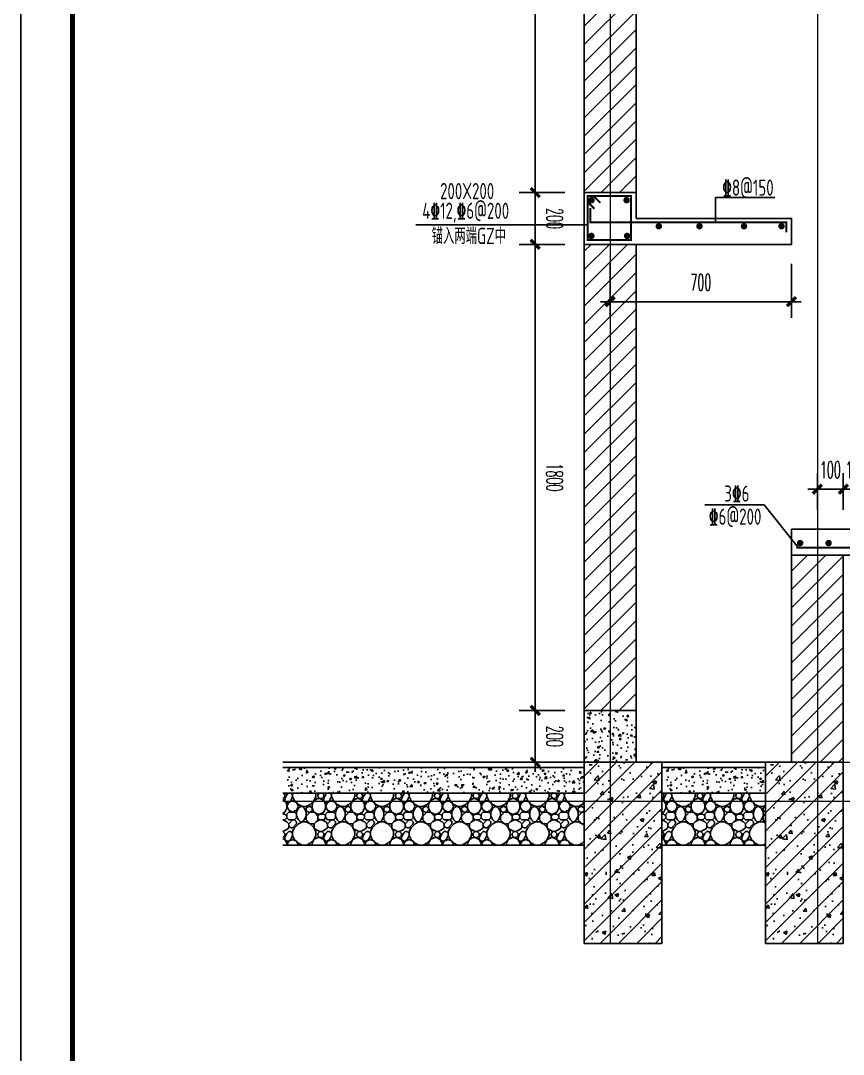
# Model space of a CAD drawing. Extents: x 169490 to 7584583, y -2399407 to 1374371.
# Drawn here: x 771970 to 775145, y 470796 to 474789 of the extents above; entities that cross this region are included whole.
import ezdxf

# ---------------------------------------------------------------- set-up
doc = ezdxf.new("R2010")
doc.units = 0
doc.header["$LTSCALE"] = 100
doc.linetypes.add('ACAD_ISO10W100', pattern=[18.5, 12, -3, 0.5, -3])
doc.linetypes.add('DOTE', pattern=[2.42, 2, -0.2, 0.02, -0.2])
doc.layers.get('0').update_dxf_attribs({"linetype": 'CONTINUOUS'})
doc.layers.get('DEFPOINTS').update_dxf_attribs({"linetype": 'CONTINUOUS'})
for name, color, linetype in [('A-HATH(填充)', 8, 'CONTINUOUS'), ('A-WA-M(面层)', 43, 'CONTINUOUS'), ('PUB_HATCH', 8, 'CONTINUOUS'), ('S-DETL-RBAR', 1, 'CONTINUOUS'), ('S-DETL-TEXT', 7, 'CONTINUOUS'), ('TEXT', 7, 'CONTINUOUS'), ('WALL', 7, 'CONTINUOUS'), ('图框', 140, 'CONTINUOUS'), ('尺寸标注', 3, 'CONTINUOUS')]:
    doc.layers.add(name, color=color, linetype=linetype)
doc.layers.add('DOTE', color=147, linetype='DOTE', lineweight=15)
doc.layers.add('rein', color=10, linetype='CONTINUOUS', lineweight=18)
doc.styles.add('DIM_FONT_T3', font='SIMPLEX', dxfattribs={"width": 0.494118, "bigfont": 'GBCBIG'})
doc.styles.add('TSSD_REIN', font='tssdeng.shx', dxfattribs={"width": 0.7, "bigfont": 'hztxt.shx'})
doc.dimstyles.new('DIMN100$TCH&&25', dxfattribs={"dimtxt": 63.75, "dimasz": 0.25, "dimexe": 62.5, "dimexo": 75, "dimgap": 43.125, "dimtad": 1, "dimdec": 0, "dimzin": 0, "dimdsep": 46, "dimtxsty": 'DIM_FONT_T3', "dimblk": '_DIMX', "dimcen": 0.09, "dimclrt": 7, "dimadec": 0, "dimazin": 0, "dimtfac": 1, "dimtdec": 0, "dimtix": 1, "dimtmove": 2, "dimatfit": 3, "dimldrblk": '_DIMX', "dimfxl": 10, "dimtolj": 1, "dimtzin": 0, "dimarcsym": 0})

# ---------------------------------------------------------------- blocks, each defined once
blk = doc.blocks.new('_DIMX')
blk.add_line((-150, 0), (150, 0))
at = {"const_width": 50}
blk.add_lwpolyline([(-70, -70), (70, 70)], dxfattribs=at)
blk = doc.blocks.new('*D386')
at = {"layer": 'DEFPOINTS', "color": 0, "transparency": 16777216}
for p in [(775245.4, 472979.4), (775145.4, 472824.8), (775245.4, 472824.8)]:
    blk.add_point(p, dxfattribs=at)
at = {"layer": '尺寸标注', "color": 0, "lineweight": -2, "transparency": 16777216}
for p, q in [((775145.4, 472899.8), (775145.4, 473041.9)), ((775245.4, 472899.8), (775245.4, 473041.9)), ((775145.1, 472979.4), (775144.9, 472979.4)), ((775145.4, 472979.4), (775245.4, 472979.4)), ((775245.6, 472979.4), (775245.9, 472979.4))]:
    blk.add_line(p, q, dxfattribs=at)
at = {"layer": '尺寸标注', "color": 0, "lineweight": -2, "transparency": 16777216, "xscale": 0.25, "yscale": 0.25, "zscale": 0.25}
blk.add_blockref('_DIMX', (775145.4, 472979.4), dxfattribs=at)
at = {"layer": '尺寸标注', "color": 0, "lineweight": -2, "transparency": 16777216, "xscale": 0.25, "yscale": 0.25, "zscale": 0.25, "rotation": 180}
blk.add_blockref('_DIMX', (775245.4, 472979.4), dxfattribs=at)
at = {"layer": '尺寸标注', "color": 7, "transparency": 16777216, "insert": (775195.4, 473054.4), "char_height": 63.75, "attachment_point": 5, "style": 'DIM_FONT_T3'}
blk.add_mtext('\\A1;100', dxfattribs=at)
blk = doc.blocks.new('*D395')
at = {"layer": 'DEFPOINTS', "color": 0, "transparency": 16777216}
for p in [(773956.1, 476634.8), (774145.3, 476634.8), (774145.4, 474125.1)]:
    blk.add_point(p, dxfattribs=at)
at = {"layer": '尺寸标注', "color": 0, "lineweight": -2, "transparency": 16777216}
for p, q in [((774070.3, 476634.8), (773893.6, 476634.8)), ((773956.1, 474125.3), (773956.1, 476634.5)), ((774070.4, 474125.1), (773893.6, 474125.1))]:
    blk.add_line(p, q, dxfattribs=at)
at = {"layer": '尺寸标注', "color": 0, "lineweight": -2, "transparency": 16777216, "xscale": 0.25, "yscale": 0.25, "zscale": 0.25}
for p, rotation in [((773956.1, 476634.8), 90.00144266212838), ((773956.1, 474125.1), 270.0014426621284)]:
    blk.add_blockref('_DIMX', p, dxfattribs=dict(at, rotation=rotation))
at = {"layer": '尺寸标注', "color": 7, "transparency": 16777216, "insert": (774031.1, 475379.9), "char_height": 63.75, "attachment_point": 5, "rotation": 270.0014, "style": 'DIM_FONT_T3'}
blk.add_mtext('\\A1;2510', dxfattribs=at)
blk = doc.blocks.new('*D396')
at = {"layer": 'DEFPOINTS', "color": 0, "transparency": 16777216}
for p in [(773956.1, 474125.1), (774145.4, 474125.1), (774145.4, 473925.1)]:
    blk.add_point(p, dxfattribs=at)
at = {"layer": '尺寸标注', "color": 0, "lineweight": -2, "transparency": 16777216}
for p, q in [((774070.4, 474125.1), (773893.6, 474125.1)), ((773956.1, 473925.3), (773956.1, 474124.8)), ((774070.4, 473925.1), (773893.6, 473925.1))]:
    blk.add_line(p, q, dxfattribs=at)
at = {"layer": '尺寸标注', "color": 0, "lineweight": -2, "transparency": 16777216, "xscale": 0.25, "yscale": 0.25, "zscale": 0.25}
for p, rotation in [((773956.1, 474125.1), 90.00144266211561), ((773956.1, 473925.1), 270.0014426621156)]:
    blk.add_blockref('_DIMX', p, dxfattribs=dict(at, rotation=rotation))
at = {"layer": '尺寸标注', "color": 7, "transparency": 16777216, "insert": (774031.1, 474025.1), "char_height": 63.75, "attachment_point": 5, "rotation": 270.0014, "style": 'DIM_FONT_T3'}
blk.add_mtext('\\A1;200', dxfattribs=at)
blk = doc.blocks.new('*D397')
at = {"layer": 'DEFPOINTS', "color": 0, "transparency": 16777216}
for p in [(773956.1, 473925.1), (774145.4, 473925.1), (774145.4, 472124.8)]:
    blk.add_point(p, dxfattribs=at)
at = {"layer": '尺寸标注', "color": 0, "lineweight": -2, "transparency": 16777216}
for p, q in [((774070.4, 473925.1), (773893.6, 473925.1)), ((773956.2, 472125), (773956.1, 473924.8)), ((774070.4, 472124.8), (773893.7, 472124.8))]:
    blk.add_line(p, q, dxfattribs=at)
at = {"layer": '尺寸标注', "color": 0, "lineweight": -2, "transparency": 16777216, "xscale": 0.25, "yscale": 0.25, "zscale": 0.25}
for p, rotation in [((773956.1, 473925.1), 90.00144266212051), ((773956.2, 472124.8), 270.0014426621205)]:
    blk.add_blockref('_DIMX', p, dxfattribs=dict(at, rotation=rotation))
at = {"layer": '尺寸标注', "color": 7, "transparency": 16777216, "insert": (774031.2, 473024.9), "char_height": 63.75, "attachment_point": 5, "rotation": 270.0014, "style": 'DIM_FONT_T3'}
blk.add_mtext('\\A1;1800', dxfattribs=at)
blk = doc.blocks.new('*D398')
at = {"layer": 'DEFPOINTS', "color": 0, "transparency": 16777216}
for p in [(773956.2, 472124.8), (774145.4, 472124.8), (774145.4, 471924.8)]:
    blk.add_point(p, dxfattribs=at)
at = {"layer": '尺寸标注', "color": 0, "lineweight": -2, "transparency": 16777216}
for p, q in [((774070.4, 472124.8), (773893.7, 472124.8)), ((773956.2, 471925), (773956.2, 472124.5)), ((774070.4, 471924.8), (773893.7, 471924.8))]:
    blk.add_line(p, q, dxfattribs=at)
at = {"layer": '尺寸标注', "color": 0, "lineweight": -2, "transparency": 16777216, "xscale": 0.25, "yscale": 0.25, "zscale": 0.25}
for p, rotation in [((773956.2, 472124.8), 90.00144266204248), ((773956.2, 471924.8), 270.0014426620425)]:
    blk.add_blockref('_DIMX', p, dxfattribs=dict(at, rotation=rotation))
at = {"layer": '尺寸标注', "color": 7, "transparency": 16777216, "insert": (774031.2, 472024.8), "char_height": 63.75, "attachment_point": 5, "rotation": 270.0014, "style": 'DIM_FONT_T3'}
blk.add_mtext('\\A1;200', dxfattribs=at)
blk = doc.blocks.new('*D399')
at = {"layer": 'DEFPOINTS', "color": 0, "transparency": 16777216}
for p in [(774245.4, 473925.1), (774945.4, 473925.1), (774945.4, 473703.7)]:
    blk.add_point(p, dxfattribs=at)
at = {"layer": '尺寸标注', "color": 0, "lineweight": -2, "transparency": 16777216}
for p, q in [((774245.4, 473850.1), (774245.4, 473641.2)), ((774945.4, 473850.1), (774945.4, 473641.2)), ((774245.6, 473703.7), (774945.1, 473703.7))]:
    blk.add_line(p, q, dxfattribs=at)
at = {"layer": '尺寸标注', "color": 0, "lineweight": -2, "transparency": 16777216, "xscale": 0.25, "yscale": 0.25, "zscale": 0.25, "rotation": 180}
blk.add_blockref('_DIMX', (774245.4, 473703.7), dxfattribs=at)
at = {"layer": '尺寸标注', "color": 0, "lineweight": -2, "transparency": 16777216, "xscale": 0.25, "yscale": 0.25, "zscale": 0.25}
blk.add_blockref('_DIMX', (774945.4, 473703.7), dxfattribs=at)
at = {"layer": '尺寸标注', "color": 7, "transparency": 16777216, "insert": (774595.4, 473778.7), "char_height": 63.75, "attachment_point": 5, "style": 'DIM_FONT_T3'}
blk.add_mtext('\\A1;700', dxfattribs=at)
blk = doc.blocks.new('qhhhh')
at = {"layer": 'rein', "const_width": 7.5}
blk.add_lwpolyline([(5815537.5, -2281247.9), (5815797.7, -2281247.9)], dxfattribs=at)
at = {"layer": 'rein', "const_width": 12.5}
for points in [[(5815546.2, -2281230.1, 1), (5815558.7, -2281230.1, 1)], [(5815656.1, -2281230.1, 1), (5815668.6, -2281230.1, 1)], [(5815767.5, -2281230.1, 1), (5815780, -2281230.1, 1)]]:
    blk.add_lwpolyline(points, format="xyb", close=True, dxfattribs=at)
at = {"layer": 'TEXT', "color": 7}
for p, q in [((5815414.2, -2281081.8, 0), (5815184.9, -2281081.8, 0)), ((5815546.2, -2281247.9), (5815414.2, -2281081.8, 0))]:
    blk.add_line(p, q, dxfattribs=at)
at = {"layer": 'TEXT', "color": 7, "style": 'TSSD_REIN', "width": 0.7}
for s, p in [('3%%1326', (5815259.9, -2281070.1, 3.7)), ('%%1326@200', (5815200.1, -2281159.3, 3.7))]:
    blk.add_text(s, height=62.5, dxfattribs=at).set_placement(p)
blk = doc.blocks.new('*D687')
at = {"layer": 'DEFPOINTS', "color": 0, "transparency": 16777216}
for p in [(775145.4, 472979.4), (775045.4, 472824.8), (775145.4, 472824.8)]:
    blk.add_point(p, dxfattribs=at)
at = {"layer": '尺寸标注', "color": 0, "lineweight": -2, "transparency": 16777216}
for p, q in [((775045.4, 472899.8), (775045.4, 473041.9)), ((775145.4, 472899.8), (775145.4, 473041.9)), ((775045.1, 472979.4), (775044.9, 472979.4)), ((775045.4, 472979.4), (775145.4, 472979.4)), ((775145.6, 472979.4), (775145.9, 472979.4))]:
    blk.add_line(p, q, dxfattribs=at)
at = {"layer": '尺寸标注', "color": 0, "lineweight": -2, "transparency": 16777216, "xscale": 0.25, "yscale": 0.25, "zscale": 0.25}
blk.add_blockref('_DIMX', (775045.4, 472979.4), dxfattribs=at)
at = {"layer": '尺寸标注', "color": 0, "lineweight": -2, "transparency": 16777216, "xscale": 0.25, "yscale": 0.25, "zscale": 0.25, "rotation": 180}
blk.add_blockref('_DIMX', (775145.4, 472979.4), dxfattribs=at)
at = {"layer": '尺寸标注', "color": 7, "transparency": 16777216, "insert": (775095.4, 473054.4), "char_height": 63.75, "attachment_point": 5, "style": 'DIM_FONT_T3'}
blk.add_mtext('\\A1;100', dxfattribs=at)
blk = doc.blocks.new('whhhh')
at = {"layer": 'S-DETL-RBAR', "const_width": 7.5}
blk.add_lwpolyline([(5842881.5, -2287989.3), (5843049, -2287989.3), (5843049, -2288159.1), (5842881.5, -2288159.1)], close=True, dxfattribs=at)
at = {"layer": 'S-DETL-RBAR', "const_width": 12.5}
for points in [[(5842889.7, -2288005.1, 1), (5842902.2, -2288005.1, 1)], [(5843025.3, -2288005.1, 1), (5843037.8, -2288005.1, 1)], [(5843149.5, -2288105.7, 1), (5843162, -2288105.7, 1)], [(5843306.5, -2288105.7, 1), (5843319, -2288105.7, 1)], [(5843478.5, -2288105.7, 1), (5843491, -2288105.7, 1)], [(5843623.2, -2288105.7, 1), (5843635.7, -2288105.7, 1)], [(5842889.3, -2288143.1, 1), (5842901.8, -2288143.1, 1)], [(5843027.5, -2288143.1, 1), (5843040, -2288143.1, 1)]]:
    blk.add_lwpolyline(points, format="xyb", close=True, dxfattribs=at)
at = {"layer": 'S-DETL-RBAR', "const_width": 7.5}
for points in [[(5842930.4, -2288015.3), (5842904.4, -2287989.3)], [(5842881.5, -2288012.3), (5842907.4, -2288038.3)], [(5843648.6, -2288129), (5843648.6, -2288090.1), (5842891.9, -2288090.1), (5842891.9, -2288035)]]:
    blk.add_lwpolyline(points, dxfattribs=at)
at = {"layer": 'S-DETL-TEXT'}
for p, q in [((5843374.4, -2287994.1), (5843603.7, -2287994.1)), ((5843374.4, -2287994.1), (5843374.4, -2288090.1)), ((5842217.5, -2288100.1), (5842615.2, -2288100.1)), ((5842217.5, -2288100.1), (5842881.5, -2288100.1))]:
    blk.add_line(p, q, dxfattribs=at)
at = {"layer": 'S-DETL-TEXT', "style": 'TSSD_REIN', "width": 0.7}
for s, p in [('%%1328@150', (5843400.7, -2287987.8, 3.7)), ('200X200', (5842311.5, -2288001.3, 3.7)), ('4%%13212,%%1326@200', (5842242.7, -2288077.2, 3.7)), ('锚入两端GZ中', (5842279, -2288174.5))]:
    blk.add_text(s, height=62.5, dxfattribs=at).set_placement(p)

msp = doc.modelspace()

# ---------------------------------------------------------------- hatches: boundary and pattern name
at = {"layer": 'A-HATH(填充)'}
h = msp.add_hatch(dxfattribs=at)
h.set_pattern_fill('钢筋混凝土', color=256, scale=20, style=0)
h.set_pattern_definition([(45, (-538382.084, -145570.676), (-35.355339, 35.355339), []), (50, (-538382.08, -145570.68), (143.4520365, -12.550427), [15, -165]), (355, (-538382.08, -145570.68), (-27.750267, 150.438427), [12, -132]), (100.4514, (-538370.13, -145571.72), (115.701876, 137.887908), [12.748038, -140.228422]), (46.1842, (-538382.08, -145530.68), (213.44821, -33.103803), [22.5, -247.5]), (96.6356, (-538364.3, -145533.43), (186.93254, 194.823574), [19.122058, -210.3426]), (351.1842, (-538382.08, -145530.68), (186.93239, 194.82372), [18, -198]), (21, (-538362.08, -145540.68), (119.38141, -80.523778), [15, -165]), (326, (-538362.08, -145540.68), (48.663066, 145.030009), [12, -132]), (71.4514, (-538352.14, -145547.39), (168.044526, 64.5061), [12.748038, -140.228422]), (37.5, (-538382.084, -145570.676), (2.431971, 66.5787708), [0, -130.4, 0, -134, 0, -132.5]), (7.5, (-538382.084, -145570.676), (52.6139075, 78.8823424), [0, -76.4, 0, -127.4, 0, -50.5]), (327.5, (-538426.684, -145570.676), (106.7644872, -4.5109743), [0, -50, 0, -156, 0, -207]), (317.5, (-538446.68, -145570.68), (116.637234, 20.0209965), [0, -65, 0, -103.6, 0, -147])])
h.paths.add_polyline_path([(774445.4, 471924.8), (774145.4, 471924.8), (774145.4, 471224.8), (774445.4, 471224.8)])
h = msp.add_hatch(dxfattribs=at)
h.set_pattern_fill('钢筋混凝土', color=256, scale=20, style=0)
h.set_pattern_definition([(45, (-537682.084, -145570.676), (-35.355339, 35.355339), []), (50, (-537682.08, -145570.68), (143.4520365, -12.550427), [15, -165]), (355, (-537682.08, -145570.68), (-27.750267, 150.438427), [12, -132]), (100.4514, (-537670.13, -145571.72), (115.701876, 137.887908), [12.748038, -140.228422]), (46.1842, (-537682.08, -145530.68), (213.44821, -33.103803), [22.5, -247.5]), (96.6356, (-537664.3, -145533.43), (186.93254, 194.823574), [19.122058, -210.3426]), (351.1842, (-537682.08, -145530.68), (186.93239, 194.82372), [18, -198]), (21, (-537662.08, -145540.68), (119.38141, -80.523778), [15, -165]), (326, (-537662.08, -145540.68), (48.663066, 145.030009), [12, -132]), (71.4514, (-537652.14, -145547.39), (168.044526, 64.5061), [12.748038, -140.228422]), (37.5, (-537682.084, -145570.676), (2.431971, 66.5787708), [0, -130.4, 0, -134, 0, -132.5]), (7.5, (-537682.084, -145570.676), (52.6139075, 78.8823424), [0, -76.4, 0, -127.4, 0, -50.5]), (327.5, (-537726.684, -145570.676), (106.7644872, -4.5109743), [0, -50, 0, -156, 0, -207]), (317.5, (-537746.68, -145570.68), (116.637234, 20.0209965), [0, -65, 0, -103.6, 0, -147])])
h.paths.add_polyline_path([(775145.4, 471924.8), (774845.4, 471924.8), (774845.4, 471224.8), (775145.4, 471224.8)])
at = {"layer": 'PUB_HATCH'}
h = msp.add_hatch(dxfattribs=at)
h.set_pattern_fill('普通砖', color=256, scale=20, style=0)
h.set_pattern_definition([(45, (-538482.084, -152814.774), (-35.3553532, 35.3553532), [])])
h.paths.add_polyline_path([(774145.4, 476514.8), (774345.4, 476514.8), (774345.4, 474125.1), (774145.4, 474125.1)])
h = msp.add_hatch(dxfattribs=at)
h.set_pattern_fill('普通砖', color=256, scale=20, style=0)
h.set_pattern_definition([(45, (-538482.084, -154814.486), (-35.3553532, 35.3553532), [])])
h.paths.add_polyline_path([(774145.4, 473925.1), (774345.4, 473925.1), (774345.4, 472124.8), (774145.4, 472124.8)])
h = msp.add_hatch(dxfattribs=at)
h.set_pattern_fill('普通砖', color=256, scale=20, style=0)
h.set_pattern_definition([(45, (-537682.084, -153434.774), (-35.3553532, 35.3553532), [])])
h.paths.add_polyline_path([(774945.4, 472724.8), (775145.4, 472724.8), (775145.4, 471924.8), (774945.4, 471924.8)])
at = {"layer": 'PUB_HATCH', "linetype": 'Continuous'}
h = msp.add_hatch(dxfattribs=at)
h.set_pattern_fill('混凝土', color=256, scale=10, style=0)
h.set_pattern_definition([(50, (-540550.454, -154766.34), (71.7260183, -6.2752135), [7.5, -82.5]), (355, (-540550.454, -154766.34), (-13.8751334, 75.2192134), [6, -66]), (100.4514, (-540544.48, -154766.86), (57.8509382, 68.9439542), [6.374019, -70.1142112]), (46.1842, (-540550.45, -154746.34), (106.724105, -16.5519014), [11.25, -123.75]), (96.6356, (-540541.56, -154747.72), (93.4662706, 97.411787), [9.561029, -105.1713]), (351.1842, (-540550.45, -154746.34), (93.4661945, 97.41186), [9, -99]), (21, (-540540.454, -154751.34), (59.6907052, -40.261889), [7.5, -82.5]), (326, (-540540.454, -154751.34), (24.3315332, 72.5150045), [6, -66]), (71.4514, (-540535.48, -154754.695), (84.022263, 32.2530497), [6.374019, -70.1142112]), (37.5, (-540550.454, -154766.34), (1.21598553, 33.2893854), [0, -65.2, 0, -67, 0, -66.25]), (7.5, (-540550.454, -154766.34), (26.30695374, 39.4411712), [0, -38.2, 0, -63.7, 0, -25.25]), (327.5, (-540572.754, -154766.34), (53.3822436, -2.25548717), [0, -25, 0, -78, 0, -103.5]), (317.5, (-540582.754, -154766.34), (58.318617, 10.0104982), [0, -32.5, 0, -51.8, 0, -73.5])])
h.paths.add_polyline_path([(774345.4, 472124.8), (774145.4, 472124.8), (774145.4, 471924.8), (774345.4, 471924.8)])
h = msp.add_hatch(dxfattribs=at)
h.set_pattern_fill('混凝土', color=256, scale=10, style=0)
h.set_pattern_definition([(50, (293769.53, 107306.77), (71.726018, -6.2752135), [7.5, -82.5]), (355, (293769.53, 107306.77), (-13.875133, 75.219213), [6, -66]), (100.4514, (293775.505, 107306.25), (57.850938, 68.943954), [6.374019, -70.114211]), (46.1842, (293769.53, 107326.77), (106.724105, -16.551901), [11.25, -123.75]), (96.6356, (293778.42, 107325.39), (93.46627, 97.411787), [9.561029, -105.1713]), (351.1842, (293769.53, 107326.77), (93.466195, 97.41186), [9, -99]), (21, (293779.53, 107321.77), (59.690705, -40.261889), [7.5, -82.5]), (326, (293779.53, 107321.77), (24.331533, 72.5150045), [6, -66]), (71.4514, (293784.5, 107318.416), (84.022263, 32.25305), [6.374019, -70.114211]), (37.5, (293769.528, 107306.77), (1.2159855, 33.2893854), [0, -65.2, 0, -67, 0, -66.25]), (7.5, (293769.528, 107306.77), (26.3069537, 39.4411712), [0, -38.2, 0, -63.7, 0, -25.25]), (327.5, (293747.228, 107306.77), (53.3822436, -2.2554872), [0, -25, 0, -78, 0, -103.5]), (317.5, (293737.23, 107306.77), (58.318617, 10.0104982), [0, -32.5, 0, -51.8, 0, -73.5])])
h.paths.add_polyline_path([(772981.8, 471904.8), (772981.8, 471804.8), (774145.4, 471804.8), (774145.4, 471904.8)])
h = msp.add_hatch(dxfattribs=at)
h.set_pattern_fill('混凝土', color=256, scale=10, style=0)
h.set_pattern_definition([(50, (295233.08, 107306.77), (71.726018, -6.2752135), [7.5, -82.5]), (355, (295233.08, 107306.77), (-13.875133, 75.219213), [6, -66]), (100.4514, (295239.06, 107306.25), (57.850938, 68.943954), [6.374019, -70.114211]), (46.1842, (295233.08, 107326.77), (106.724105, -16.551901), [11.25, -123.75]), (96.6356, (295241.98, 107325.39), (93.46627, 97.411787), [9.561029, -105.1713]), (351.1842, (295233.08, 107326.77), (93.466195, 97.41186), [9, -99]), (21, (295243.08, 107321.77), (59.690705, -40.261889), [7.5, -82.5]), (326, (295243.08, 107321.77), (24.331533, 72.5150045), [6, -66]), (71.4514, (295248.056, 107318.416), (84.022263, 32.25305), [6.374019, -70.114211]), (37.5, (295233.082, 107306.77), (1.2159855, 33.2893854), [0, -65.2, 0, -67, 0, -66.25]), (7.5, (295233.082, 107306.77), (26.3069537, 39.4411712), [0, -38.2, 0, -63.7, 0, -25.25]), (327.5, (295210.782, 107306.77), (53.3822436, -2.2554872), [0, -25, 0, -78, 0, -103.5]), (317.5, (295200.78, 107306.77), (58.318617, 10.0104982), [0, -32.5, 0, -51.8, 0, -73.5])])
h.paths.add_polyline_path([(774445.4, 471904.8), (774445.4, 471804.8), (774845.4, 471804.8), (774845.4, 471904.8)])
h = msp.add_hatch(dxfattribs=at)
h.set_pattern_fill('卵石砌体', color=256, scale=20, style=0)
h.set_pattern_definition([(0, (293874.53, 107306.77), (0, 150), [7.5, -22.5, 7.5, -112.5]), (0, (293912.03, 107321.77), (0, 150), [7.5, -142.5]), (0, (293837.03, 107336.77), (0, 150), [15, -135]), (0, (293799.53, 107344.27), (0, 150), [22.5, -127.5]), (0, (293874.53, 107351.77), (0, 150), [15, -15, 22.5, -97.5]), (0, (293867.03, 107374.27), (0, 150), [22.5, -127.5]), (0, (293829.53, 107381.77), (0, 150), [22.5, -52.5, 22.5, -52.5]), (0, (293799.53, 107404.27), (0, 150), [22.5, -7.5, 7.5, -112.5]), (0, (293897.03, 107419.27), (0, 150), [7.5, -142.5]), (0, (293867.03, 107434.27), (0, 150), [15, -135]), (90, (293769.53, 107441.77), (-150, 9e-15), [15, -135]), (90, (293784.53, 107336.77), (-150, 9e-15), [7.5, -15, 22.5, -105]), (90, (293822.03, 107351.77), (-150, 9e-15), [30, -7.5, 7.5, -105]), (90, (293844.53, 107389.27), (-150, 9e-15), [22.5, -127.5]), (90, (293852.03, 107321.77), (-150, 9e-15), [15, -135]), (90, (293859.53, 107441.77), (-150, 9e-15), [15, -135]), (90, (293867.03, 107351.77), (-150, 9e-15), [15, -75, 7.5, -52.5]), (90, (293889.53, 107426.77), (-150, 9e-15), [7.5, -7.5, 7.5, -127.5]), (90, (293897.03, 107359.27), (-150, 9e-15), [15, -22.5, 15, -97.5]), (90, (293904.53, 107321.77), (-150, 9e-15), [15, -135]), (45, (293777.03, 107321.77), (9e-15, 150), [21.21315, -42.426404, 31.8198, -116.672678]), (45, (293769.53, 107321.77), (9e-15, 150), [21.213203, -190.91883]), (45, (293852.03, 107336.77), (9e-15, 150), [21.213203, -190.91883]), (45, (293837.03, 107411.77), (9e-15, 150), [21.213203, -190.91883]), (45, (293904.53, 107336.77), (9e-15, 150), [21.213203, -190.91883]), (45, (293777.03, 107351.77), (9e-15, 150), [10.6066, -201.52542]), (45, (293792.03, 107396.77), (9e-15, 150), [10.6066, -201.52542]), (45, (293807.03, 107344.27), (9e-15, 150), [10.6066, -201.52542]), (45, (293822.03, 107396.77), (9e-15, 150), [10.6066, -201.52542]), (45, (293867.03, 107366.77), (9e-15, 150), [10.6066, -201.52542]), (45, (293867.03, 107449.27), (9e-15, 150), [10.6066, -201.52542]), (45, (293882.03, 107434.27), (9e-15, 150), [10.6066, -201.52542]), (45, (293889.53, 107351.77), (9e-15, 150), [10.6066, -201.52542]), (45, (293897.03, 107314.27), (9e-15, 150), [10.6066, -201.52542]), (45, (293897.03, 107374.27), (9e-15, 150), [10.6066, -201.52542]), (45, (293897.03, 107449.27), (9e-15, 150), [10.6066, -201.52542]), (45, (293904.53, 107419.27), (9e-15, 150), [10.6066, -201.52542]), (135, (293874.53, 107434.27), (-150, 9e-15), [10.6066, -201.52542]), (135, (293889.53, 107449.27), (-150, 9e-15), [10.6066, -201.52542]), (135, (293897.03, 107419.27), (-150, 9e-15), [10.6066, -201.52542]), (135, (293919.53, 107449.27), (-150, 9e-15), [10.6066, -201.52542]), (135, (293844.53, 107396.77), (-150, 9e-15), [10.6066, -201.52542]), (135, (293829.53, 107381.77), (-150, 9e-15), [10.6066, -201.52542]), (135, (293784.53, 107344.27), (-150, 9e-15), [10.6066, -201.52542]), (135, (293799.53, 107344.27), (-150, 9e-15), [10.6066, -201.52542]), (135, (293814.53, 107396.77), (-150, 9e-15), [10.6066, -201.52542]), (135, (293784.53, 107374.27), (-150, 9e-15), [10.6066, -201.52542]), (135, (293874.53, 107351.77), (-150, 9e-15), [10.6066, -201.52542]), (135, (293897.03, 107366.77), (-150, 9e-15), [10.6066, -201.52542]), (135, (293904.53, 107336.77), (-150, 9e-15), [10.6066, -201.52542]), (135, (293904.53, 107351.77), (-150, 9e-15), [10.6066, -201.52542]), (135, (293912.03, 107321.77), (-150, 9e-15), [10.6066, -201.52542]), (135, (293792.03, 107411.77), (-150, 9e-15), [21.213203, -190.91883]), (135, (293867.03, 107366.77), (-150, 9e-15), [21.213203, -190.91883]), (135, (293859.53, 107314.27), (-150, 9e-15), [53.03301, -159.099024]), (26.565051, (293769.53, 107381.77), (149.999999, 1e-06), [16.77, -318.64018]), (26.565051, (293792.03, 107336.77), (149.999999, 1e-06), [16.77, -318.64018]), (26.565051, (293822.03, 107404.27), (149.999999, 1e-06), [16.77, -318.64018]), (26.565051, (293882.03, 107306.77), (149.999999, 1e-06), [16.77, -318.64018]), (26.565051, (293859.53, 107344.27), (149.999999, 1e-06), [16.77, -318.64018]), (26.565051, (293874.53, 107374.27), (149.999999, 1e-06), [16.77, -318.64018]), (26.565051, (293852.03, 107426.77), (149.999999, 1e-06), [16.77, -318.64018]), (26.565051, (293904.53, 107419.27), (149.999999, 1e-06), [16.77, -318.64018]), (63.434949, (293784.53, 107381.77), (1e-07, 150), [16.77, -318.64018]), (63.434949, (293784.53, 107389.27), (1e-07, 150), [16.77, -318.64018]), (63.434949, (293844.53, 107411.77), (1e-07, 150), [33.54, -301.87018]), (63.434949, (293897.03, 107404.27), (1e-07, 150), [16.77, -318.64018]), (63.434949, (293889.53, 107381.77), (1e-07, 150), [16.77, -318.64018]), (63.434949, (293814.53, 107351.77), (1e-07, 150), [16.77, -318.64018]), (63.434949, (293889.53, 107434.27), (1e-07, 150), [16.77, -318.64018]), (63.434949, (293912.03, 107426.77), (1e-07, 150), [16.77, -318.64018]), (116.565051, (293777.03, 107426.77), (-1e-06, 149.999999), [16.77, -318.64018]), (116.565051, (293859.53, 107306.77), (-1e-06, 149.999999), [16.77, -318.64018]), (116.565051, (293792.03, 107404.27), (-1e-06, 149.999999), [16.77, -318.64018]), (116.565051, (293904.53, 107389.27), (-1e-06, 149.999999), [16.77, -318.64018]), (116.565051, (293852.03, 107381.77), (-1e-06, 149.999999), [16.77, -318.64018]), (116.565051, (293897.03, 107411.77), (-1e-06, 149.999999), [16.77, -318.64018]), (116.565051, (293822.03, 107381.77), (-1e-06, 149.999999), [16.77, -318.64018]), (116.565051, (293792.03, 107351.77), (-1e-06, 149.999999), [16.77, -318.64018]), (153.434949, (293784.53, 107419.27), (-150, 1e-07), [16.77, -318.64018]), (153.434949, (293837.03, 107336.77), (-150, 1e-07), [16.77, -318.64018]), (153.434949, (293807.03, 107404.27), (-150, 1e-07), [16.77, -318.64018]), (153.434949, (293897.03, 107344.27), (-150, 1e-07), [16.77, -318.64018]), (153.434949, (293874.53, 107306.77), (-150, 1e-07), [16.77, -318.64018]), (153.434949, (293889.53, 107426.77), (-150, 1e-07), [16.77, -318.64018]), (153.434949, (293867.03, 107374.27), (-150, 1e-07), [16.77, -318.64018]), (153.434949, (293784.53, 107419.27), (-150, 1e-07), [16.77, -318.64018]), (153.434949, (293919.53, 107381.77), (-150, 1e-07), [16.77, -318.64018]), (243.434949, (293777.03, 107321.77), (-1e-07, -150), [16.77, -318.64018])])
h.paths.add_polyline_path([(772981.8, 471804.8), (772981.8, 471604.8), (774145.4, 471604.8), (774145.4, 471804.8)])
h = msp.add_hatch(dxfattribs=at)
h.set_pattern_fill('卵石砌体', color=256, scale=20, style=0)
h.set_pattern_definition([(0, (295338.08, 107306.77), (0, 150), [7.5, -22.5, 7.5, -112.5]), (0, (295375.58, 107321.77), (0, 150), [7.5, -142.5]), (0, (295300.58, 107336.77), (0, 150), [15, -135]), (0, (295263.08, 107344.27), (0, 150), [22.5, -127.5]), (0, (295338.08, 107351.77), (0, 150), [15, -15, 22.5, -97.5]), (0, (295330.58, 107374.27), (0, 150), [22.5, -127.5]), (0, (295293.08, 107381.77), (0, 150), [22.5, -52.5, 22.5, -52.5]), (0, (295263.08, 107404.27), (0, 150), [22.5, -7.5, 7.5, -112.5]), (0, (295360.58, 107419.27), (0, 150), [7.5, -142.5]), (0, (295330.58, 107434.27), (0, 150), [15, -135]), (90, (295233.08, 107441.77), (-150, 9e-15), [15, -135]), (90, (295248.08, 107336.77), (-150, 9e-15), [7.5, -15, 22.5, -105]), (90, (295285.58, 107351.77), (-150, 9e-15), [30, -7.5, 7.5, -105]), (90, (295308.08, 107389.27), (-150, 9e-15), [22.5, -127.5]), (90, (295315.58, 107321.77), (-150, 9e-15), [15, -135]), (90, (295323.08, 107441.77), (-150, 9e-15), [15, -135]), (90, (295330.58, 107351.77), (-150, 9e-15), [15, -75, 7.5, -52.5]), (90, (295353.08, 107426.77), (-150, 9e-15), [7.5, -7.5, 7.5, -127.5]), (90, (295360.58, 107359.27), (-150, 9e-15), [15, -22.5, 15, -97.5]), (90, (295368.08, 107321.77), (-150, 9e-15), [15, -135]), (45, (295240.58, 107321.77), (9e-15, 150), [21.21315, -42.426404, 31.8198, -116.672678]), (45, (295233.08, 107321.77), (9e-15, 150), [21.213203, -190.91883]), (45, (295315.58, 107336.77), (9e-15, 150), [21.213203, -190.91883]), (45, (295300.58, 107411.77), (9e-15, 150), [21.213203, -190.91883]), (45, (295368.08, 107336.77), (9e-15, 150), [21.213203, -190.91883]), (45, (295240.58, 107351.77), (9e-15, 150), [10.6066, -201.52542]), (45, (295255.58, 107396.77), (9e-15, 150), [10.6066, -201.52542]), (45, (295270.58, 107344.27), (9e-15, 150), [10.6066, -201.52542]), (45, (295285.58, 107396.77), (9e-15, 150), [10.6066, -201.52542]), (45, (295330.58, 107366.77), (9e-15, 150), [10.6066, -201.52542]), (45, (295330.58, 107449.27), (9e-15, 150), [10.6066, -201.52542]), (45, (295345.58, 107434.27), (9e-15, 150), [10.6066, -201.52542]), (45, (295353.08, 107351.77), (9e-15, 150), [10.6066, -201.52542]), (45, (295360.58, 107314.27), (9e-15, 150), [10.6066, -201.52542]), (45, (295360.58, 107374.27), (9e-15, 150), [10.6066, -201.52542]), (45, (295360.58, 107449.27), (9e-15, 150), [10.6066, -201.52542]), (45, (295368.08, 107419.27), (9e-15, 150), [10.6066, -201.52542]), (135, (295338.08, 107434.27), (-150, 9e-15), [10.6066, -201.52542]), (135, (295353.08, 107449.27), (-150, 9e-15), [10.6066, -201.52542]), (135, (295360.58, 107419.27), (-150, 9e-15), [10.6066, -201.52542]), (135, (295383.08, 107449.27), (-150, 9e-15), [10.6066, -201.52542]), (135, (295308.08, 107396.77), (-150, 9e-15), [10.6066, -201.52542]), (135, (295293.08, 107381.77), (-150, 9e-15), [10.6066, -201.52542]), (135, (295248.08, 107344.27), (-150, 9e-15), [10.6066, -201.52542]), (135, (295263.08, 107344.27), (-150, 9e-15), [10.6066, -201.52542]), (135, (295278.08, 107396.77), (-150, 9e-15), [10.6066, -201.52542]), (135, (295248.08, 107374.27), (-150, 9e-15), [10.6066, -201.52542]), (135, (295338.08, 107351.77), (-150, 9e-15), [10.6066, -201.52542]), (135, (295360.58, 107366.77), (-150, 9e-15), [10.6066, -201.52542]), (135, (295368.08, 107336.77), (-150, 9e-15), [10.6066, -201.52542]), (135, (295368.08, 107351.77), (-150, 9e-15), [10.6066, -201.52542]), (135, (295375.58, 107321.77), (-150, 9e-15), [10.6066, -201.52542]), (135, (295255.58, 107411.77), (-150, 9e-15), [21.213203, -190.91883]), (135, (295330.58, 107366.77), (-150, 9e-15), [21.213203, -190.91883]), (135, (295323.08, 107314.27), (-150, 9e-15), [53.03301, -159.099024]), (26.565051, (295233.08, 107381.77), (149.999999, 1e-06), [16.77, -318.64018]), (26.565051, (295255.58, 107336.77), (149.999999, 1e-06), [16.77, -318.64018]), (26.565051, (295285.58, 107404.27), (149.999999, 1e-06), [16.77, -318.64018]), (26.565051, (295345.58, 107306.77), (149.999999, 1e-06), [16.77, -318.64018]), (26.565051, (295323.08, 107344.27), (149.999999, 1e-06), [16.77, -318.64018]), (26.565051, (295338.08, 107374.27), (149.999999, 1e-06), [16.77, -318.64018]), (26.565051, (295315.58, 107426.77), (149.999999, 1e-06), [16.77, -318.64018]), (26.565051, (295368.08, 107419.27), (149.999999, 1e-06), [16.77, -318.64018]), (63.434949, (295248.08, 107381.77), (1e-07, 150), [16.77, -318.64018]), (63.434949, (295248.08, 107389.27), (1e-07, 150), [16.77, -318.64018]), (63.434949, (295308.08, 107411.77), (1e-07, 150), [33.54, -301.87018]), (63.434949, (295360.58, 107404.27), (1e-07, 150), [16.77, -318.64018]), (63.434949, (295353.08, 107381.77), (1e-07, 150), [16.77, -318.64018]), (63.434949, (295278.08, 107351.77), (1e-07, 150), [16.77, -318.64018]), (63.434949, (295353.08, 107434.27), (1e-07, 150), [16.77, -318.64018]), (63.434949, (295375.58, 107426.77), (1e-07, 150), [16.77, -318.64018]), (116.565051, (295240.58, 107426.77), (-1e-06, 149.999999), [16.77, -318.64018]), (116.565051, (295323.08, 107306.77), (-1e-06, 149.999999), [16.77, -318.64018]), (116.565051, (295255.58, 107404.27), (-1e-06, 149.999999), [16.77, -318.64018]), (116.565051, (295368.08, 107389.27), (-1e-06, 149.999999), [16.77, -318.64018]), (116.565051, (295315.58, 107381.77), (-1e-06, 149.999999), [16.77, -318.64018]), (116.565051, (295360.58, 107411.77), (-1e-06, 149.999999), [16.77, -318.64018]), (116.565051, (295285.58, 107381.77), (-1e-06, 149.999999), [16.77, -318.64018]), (116.565051, (295255.58, 107351.77), (-1e-06, 149.999999), [16.77, -318.64018]), (153.434949, (295248.08, 107419.27), (-150, 1e-07), [16.77, -318.64018]), (153.434949, (295300.58, 107336.77), (-150, 1e-07), [16.77, -318.64018]), (153.434949, (295270.58, 107404.27), (-150, 1e-07), [16.77, -318.64018]), (153.434949, (295360.58, 107344.27), (-150, 1e-07), [16.77, -318.64018]), (153.434949, (295338.08, 107306.77), (-150, 1e-07), [16.77, -318.64018]), (153.434949, (295353.08, 107426.77), (-150, 1e-07), [16.77, -318.64018]), (153.434949, (295330.58, 107374.27), (-150, 1e-07), [16.77, -318.64018]), (153.434949, (295248.08, 107419.27), (-150, 1e-07), [16.77, -318.64018]), (153.434949, (295383.08, 107381.77), (-150, 1e-07), [16.77, -318.64018]), (243.434949, (295240.58, 107321.77), (-1e-07, -150), [16.77, -318.64018])])
h.paths.add_polyline_path([(774445.4, 471804.8), (774445.4, 471604.8), (774845.4, 471604.8), (774845.4, 471804.8)])

# ---------------------------------------------------------------- linework, layer by layer
at = {"layer": 'A-WA-M(面层)'}
for points in [[(774145.4, 471924.8), (772981.8, 471924.8)], [(774145.4, 471904.8), (772981.8, 471904.8)], [(774845.4, 471924.8), (774445.4, 471924.8)], [(774845.4, 471904.8), (774445.4, 471904.8)], [(774145.4, 471804.8), (772981.8, 471804.8)], [(774845.4, 471804.8), (774445.4, 471804.8)], [(774145.4, 471604.8), (772981.8, 471604.8)], [(774845.4, 471604.8), (774445.4, 471604.8)]]:
    msp.add_lwpolyline(points, dxfattribs=at)
at = {"layer": 'DOTE', "linetype": 'ACAD_ISO10W100', "ltscale": 100}
for p, q in [((774245.4, 485424.8), (774245.4, 471224.8)), ((775045.4, 485424.8), (775045.4, 471224.8)), ((772981.8, 471924.8), (776672.5, 471924.8)), ((772981.8, 471774.8), (776672.5, 471774.8))]:
    msp.add_line(p, q, dxfattribs=at)
at = {"layer": 'WALL'}
for points in [[(774145.4, 476514.8), (774345.4, 476514.8), (774345.4, 474125.1), (774145.4, 474125.1)], [(774145.4, 473925.1), (774345.4, 473925.1), (774345.4, 472124.8), (774145.4, 472124.8)], [(774945.4, 472825.1), (775245.4, 472825.1), (775245.4, 472725.1), (775145.4, 472725.1), (775145.4, 472725.1), (774945.4, 472725.1)], [(774945.4, 472724.8), (775145.4, 472724.8), (775145.4, 471924.8), (774945.4, 471924.8)], [(774345.4, 472124.8), (774145.4, 472124.8), (774145.4, 471924.8), (774345.4, 471924.8)], [(774445.4, 471924.8), (774145.4, 471924.8), (774145.4, 471224.8), (774445.4, 471224.8)], [(775145.4, 471924.8), (774845.4, 471924.8), (774845.4, 471224.8), (775145.4, 471224.8)]]:
    msp.add_lwpolyline(points, close=True, dxfattribs=at)
msp.add_lwpolyline([(774345.4, 474025.1), (774945.4, 474025.1), (774945.4, 473925.1), (774145.4, 473925.1), (774145.4, 474125.1), (774345.4, 474125.1), (774345.4, 474025.1)], dxfattribs=at)
at = {"layer": '图框'}
msp.add_lwpolyline([(771969.8, 488385.4), (771969.8, 467365.4), (783849.8, 467365.4), (783849.8, 488385.4)], close=True, dxfattribs=at)
at = {"layer": '图框', "const_width": 20}
msp.add_lwpolyline([(772169.8, 487885.4), (772169.8, 467565.4), (783649.8, 467565.4), (783649.8, 487885.4)], close=True, dxfattribs=at)

# ---------------------------------------------------------------- block references
at = {"layer": 'S-DETL-RBAR'}
for name, p in [('whhhh', (-5068722.7, 2762100.8)), ('qhhhh', (-5040573.9, 2754001.4))]:
    msp.add_blockref(name, p, dxfattribs=at)

# ---------------------------------------------------------------- dimensions: what is measured, and where the dimension line sits
at = {"layer": '尺寸标注'}
for p1, p2, distance, picture, middle in [((774145.4, 474125.1), (774145.3, 476634.8), 189.3, '*D395', (774031.1, 475379.9)), ((774145.4, 473925.1), (774145.4, 474125.1), 189.3, '*D396', (774031.1, 474025.1)), ((774145.4, 472124.8), (774145.4, 473925.1), 189.3, '*D397', (774031.2, 473024.9)), ((774245.4, 473925.1), (774945.4, 473925.1), -221.4, '*D399', (774595.4, 473778.7)), ((775045.4, 472824.8), (775145.4, 472824.8), 154.7, '*D687', (775095.4, 473054.4)), ((775145.4, 472824.8), (775245.4, 472824.8), 154.7, '*D386', (775195.4, 473054.4)), ((774145.4, 471924.8), (774145.4, 472124.8), 189.3, '*D398', (774031.2, 472024.8))]:
    dim = msp.add_aligned_dim(p1=p1, p2=p2, distance=distance, dimstyle='DIMN100$TCH&&25', dxfattribs=at)
    dim.commit()
    dim.dimension.update_dxf_attribs({"geometry": picture, "text_midpoint": middle})

doc.saveas('drawing.dxf')
